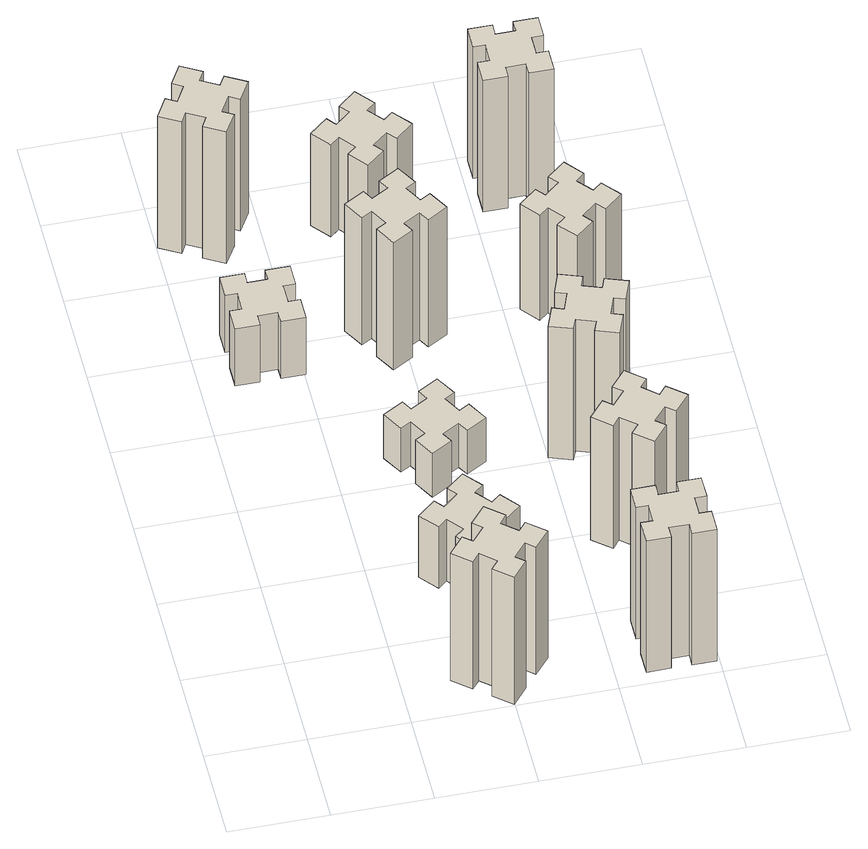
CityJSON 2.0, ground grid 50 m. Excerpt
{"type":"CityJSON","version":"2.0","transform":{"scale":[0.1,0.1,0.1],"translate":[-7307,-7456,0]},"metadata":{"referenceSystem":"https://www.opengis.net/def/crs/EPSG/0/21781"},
"CityObjects":{
"building1":{"type":"Building","attributes":{"class":"1000","function":"1000","usage":"1000","yearOfConstruction":2016,"roofType":"1000","measuredHeight":87,"storeysAboveGround":30,"storeysBelowGround":0},"geometry":[{"type":"Solid","lod":"1","boundaries":[[[[0,1,2,3,4,5,6,7,8,9,10,11,12,13,14,15,16,17,18,19]],[[17,16,20,21]],[[16,15,22,20]],[[15,14,23,22]],[[14,13,24,23]],[[13,12,25,24]],[[12,11,26,25]],[[11,10,27,26]],[[10,9,28,27]],[[9,8,29,28]],[[8,7,30,29]],[[7,6,31,30]],[[6,5,32,31]],[[5,4,33,32]],[[4,3,34,33]],[[3,2,35,34]],[[2,1,36,35]],[[1,0,37,36]],[[0,19,38,37]],[[19,18,39,38]],[[18,17,21,39]],[[24,25,26,27,28,29,30,31,32,33,34,35,36,37,38,39,21,20,22,23]]]]}]},
"building2":{"type":"Building","attributes":{"class":"1000","function":"1000","usage":"1000","yearOfConstruction":2016,"roofType":"1000","measuredHeight":39,"storeysAboveGround":30,"storeysBelowGround":0},"geometry":[{"type":"Solid","lod":"1","boundaries":[[[[40,41,42,43,44,45,46,47,48,49,50,51,52,53,54,55,56,57,58,59]],[[57,56,60,61]],[[56,55,62,60]],[[55,54,63,62]],[[54,53,64,63]],[[53,52,65,64]],[[52,51,66,65]],[[51,50,67,66]],[[50,49,68,67]],[[49,48,69,68]],[[48,47,70,69]],[[47,46,71,70]],[[46,45,72,71]],[[45,44,73,72]],[[44,43,74,73]],[[43,42,75,74]],[[42,41,76,75]],[[41,40,77,76]],[[40,59,78,77]],[[59,58,79,78]],[[58,57,61,79]],[[64,65,66,67,68,69,70,71,72,73,74,75,76,77,78,79,61,60,62,63]]]]}]},
"building3":{"type":"Building","attributes":{"class":"1000","function":"1000","usage":"1000","yearOfConstruction":2016,"roofType":"1000","measuredHeight":90,"storeysAboveGround":30,"storeysBelowGround":0},"geometry":[{"type":"Solid","lod":"1","boundaries":[[[[80,81,82,83,84,85,86,87,88,89,90,91,92,93,94,95,96,97,98,99]],[[97,96,100,101]],[[96,95,102,100]],[[95,94,103,102]],[[94,93,104,103]],[[93,92,105,104]],[[92,91,106,105]],[[91,90,107,106]],[[90,89,108,107]],[[89,88,109,108]],[[88,87,110,109]],[[87,86,111,110]],[[86,85,112,111]],[[85,84,113,112]],[[84,83,114,113]],[[83,82,115,114]],[[82,81,116,115]],[[81,80,117,116]],[[80,99,118,117]],[[99,98,119,118]],[[98,97,101,119]],[[104,105,106,107,108,109,110,111,112,113,114,115,116,117,118,119,101,100,102,103]]]]}]},
"building4":{"type":"Building","attributes":{"class":"1000","function":"1000","usage":"1000","yearOfConstruction":2016,"roofType":"1000","measuredHeight":42,"storeysAboveGround":30,"storeysBelowGround":0},"geometry":[{"type":"Solid","lod":"1","boundaries":[[[[120,121,122,123,124,125,126,127,128,129,130,131,132,133,134,135,136,137,138,139]],[[137,136,140,141]],[[136,135,142,140]],[[135,134,143,142]],[[134,133,144,143]],[[133,132,145,144]],[[132,131,146,145]],[[131,130,147,146]],[[130,129,148,147]],[[129,128,149,148]],[[128,127,150,149]],[[127,126,151,150]],[[126,125,152,151]],[[125,124,153,152]],[[124,123,154,153]],[[123,122,155,154]],[[122,121,156,155]],[[121,120,157,156]],[[120,139,158,157]],[[139,138,159,158]],[[138,137,141,159]],[[144,145,146,147,148,149,150,151,152,153,154,155,156,157,158,159,141,140,142,143]]]]}]},
"building5":{"type":"Building","attributes":{"class":"1000","function":"1000","usage":"1000","yearOfConstruction":2016,"roofType":"1000","measuredHeight":30,"storeysAboveGround":30,"storeysBelowGround":0},"geometry":[{"type":"Solid","lod":"1","boundaries":[[[[160,161,162,163,164,165,166,167,168,169,170,171,172,173,174,175,176,177,178,179]],[[177,176,180,181]],[[176,175,182,180]],[[175,174,183,182]],[[174,173,184,183]],[[173,172,185,184]],[[172,171,186,185]],[[171,170,187,186]],[[170,169,188,187]],[[169,168,189,188]],[[168,167,190,189]],[[167,166,191,190]],[[166,165,192,191]],[[165,164,193,192]],[[164,163,194,193]],[[163,162,195,194]],[[162,161,196,195]],[[161,160,197,196]],[[160,179,198,197]],[[179,178,199,198]],[[178,177,181,199]],[[184,185,186,187,188,189,190,191,192,193,194,195,196,197,198,199,181,180,182,183]]]]}]},
"building6":{"type":"Building","attributes":{"class":"1000","function":"1000","usage":"1000","yearOfConstruction":2016,"roofType":"1000","measuredHeight":87,"storeysAboveGround":30,"storeysBelowGround":0},"geometry":[{"type":"Solid","lod":"1","boundaries":[[[[200,201,202,203,204,205,206,207,208,209,210,211,212,213,214,215,216,217,218,219]],[[217,216,220,221]],[[216,215,222,220]],[[215,214,223,222]],[[214,213,224,223]],[[213,212,225,224]],[[212,211,226,225]],[[211,210,227,226]],[[210,209,228,227]],[[209,208,229,228]],[[208,207,230,229]],[[207,206,231,230]],[[206,205,232,231]],[[205,204,233,232]],[[204,203,234,233]],[[203,202,235,234]],[[202,201,236,235]],[[201,200,237,236]],[[200,219,238,237]],[[219,218,239,238]],[[218,217,221,239]],[[224,225,226,227,228,229,230,231,232,233,234,235,236,237,238,239,221,220,222,223]]]]}]},
"building7":{"type":"Building","attributes":{"class":"1000","function":"1000","usage":"1000","yearOfConstruction":2016,"roofType":"1000","measuredHeight":90,"storeysAboveGround":30,"storeysBelowGround":0},"geometry":[{"type":"Solid","lod":"1","boundaries":[[[[240,241,242,243,244,245,246,247,248,249,250,251,252,253,254,255,256,257,258,259]],[[257,256,260,261]],[[256,255,262,260]],[[255,254,263,262]],[[254,253,264,263]],[[253,252,265,264]],[[252,251,266,265]],[[251,250,267,266]],[[250,249,268,267]],[[249,248,269,268]],[[248,247,270,269]],[[247,246,271,270]],[[246,245,272,271]],[[245,244,273,272]],[[244,243,274,273]],[[243,242,275,274]],[[242,241,276,275]],[[241,240,277,276]],[[240,259,278,277]],[[259,258,279,278]],[[258,257,261,279]],[[264,265,266,267,268,269,270,271,272,273,274,275,276,277,278,279,261,260,262,263]]]]}]},
"building8":{"type":"Building","attributes":{"class":"1000","function":"1000","usage":"1000","yearOfConstruction":2016,"roofType":"1000","measuredHeight":63,"storeysAboveGround":30,"storeysBelowGround":0},"geometry":[{"type":"Solid","lod":"1","boundaries":[[[[280,281,282,283,284,285,286,287,288,289,290,291,292,293,294,295,296,297,298,299]],[[297,296,300,301]],[[296,295,302,300]],[[295,294,303,302]],[[294,293,304,303]],[[293,292,305,304]],[[292,291,306,305]],[[291,290,307,306]],[[290,289,308,307]],[[289,288,309,308]],[[288,287,310,309]],[[287,286,311,310]],[[286,285,312,311]],[[285,284,313,312]],[[284,283,314,313]],[[283,282,315,314]],[[282,281,316,315]],[[281,280,317,316]],[[280,299,318,317]],[[299,298,319,318]],[[298,297,301,319]],[[304,305,306,307,308,309,310,311,312,313,314,315,316,317,318,319,301,300,302,303]]]]}]},
"building9":{"type":"Building","attributes":{"class":"1000","function":"1000","usage":"1000","yearOfConstruction":2016,"roofType":"1000","measuredHeight":84,"storeysAboveGround":30,"storeysBelowGround":0},"geometry":[{"type":"Solid","lod":"1","boundaries":[[[[320,321,322,323,324,325,326,327,328,329,330,331,332,333,334,335,336,337,338,339]],[[337,336,340,341]],[[336,335,342,340]],[[335,334,343,342]],[[334,333,344,343]],[[333,332,345,344]],[[332,331,346,345]],[[331,330,347,346]],[[330,329,348,347]],[[329,328,349,348]],[[328,327,350,349]],[[327,326,351,350]],[[326,325,352,351]],[[325,324,353,352]],[[324,323,354,353]],[[323,322,355,354]],[[322,321,356,355]],[[321,320,357,356]],[[320,339,358,357]],[[339,338,359,358]],[[338,337,341,359]],[[344,345,346,347,348,349,350,351,352,353,354,355,356,357,358,359,341,340,342,343]]]]}]},
"building10":{"type":"Building","attributes":{"class":"1000","function":"1000","usage":"1000","yearOfConstruction":2016,"roofType":"1000","measuredHeight":90,"storeysAboveGround":30,"storeysBelowGround":0},"geometry":[{"type":"Solid","lod":"1","boundaries":[[[[360,361,362,363,364,365,366,367,368,369,370,371,372,373,374,375,376,377,378,379]],[[377,376,380,381]],[[376,375,382,380]],[[375,374,383,382]],[[374,373,384,383]],[[373,372,385,384]],[[372,371,386,385]],[[371,370,387,386]],[[370,369,388,387]],[[369,368,389,388]],[[368,367,390,389]],[[367,366,391,390]],[[366,365,392,391]],[[365,364,393,392]],[[364,363,394,393]],[[363,362,395,394]],[[362,361,396,395]],[[361,360,397,396]],[[360,379,398,397]],[[379,378,399,398]],[[378,377,381,399]],[[384,385,386,387,388,389,390,391,392,393,394,395,396,397,398,399,381,380,382,383]]]]}]},
"building11":{"type":"Building","attributes":{"class":"1000","function":"1000","usage":"1000","yearOfConstruction":2016,"roofType":"1000","measuredHeight":72,"storeysAboveGround":30,"storeysBelowGround":0},"geometry":[{"type":"Solid","lod":"1","boundaries":[[[[400,401,402,403,404,405,406,407,408,409,410,411,412,413,414,415,416,417,418,419]],[[417,416,420,421]],[[416,415,422,420]],[[415,414,423,422]],[[414,413,424,423]],[[413,412,425,424]],[[412,411,426,425]],[[411,410,427,426]],[[410,409,428,427]],[[409,408,429,428]],[[408,407,430,429]],[[407,406,431,430]],[[406,405,432,431]],[[405,404,433,432]],[[404,403,434,433]],[[403,402,435,434]],[[402,401,436,435]],[[401,400,437,436]],[[400,419,438,437]],[[419,418,439,438]],[[418,417,421,439]],[[424,425,426,427,428,429,430,431,432,433,434,435,436,437,438,439,421,420,422,423]]]]}]},
"building12":{"type":"Building","attributes":{"class":"1000","function":"1000","usage":"1000","yearOfConstruction":2016,"roofType":"1000","measuredHeight":90,"storeysAboveGround":30,"storeysBelowGround":0},"geometry":[{"type":"Solid","lod":"1","boundaries":[[[[440,441,442,443,444,445,446,447,448,449,450,451,452,453,454,455,456,457,458,459]],[[457,456,460,461]],[[456,455,462,460]],[[455,454,463,462]],[[454,453,464,463]],[[453,452,465,464]],[[452,451,466,465]],[[451,450,467,466]],[[450,449,468,467]],[[449,448,469,468]],[[448,447,470,469]],[[447,446,471,470]],[[446,445,472,471]],[[445,444,473,472]],[[444,443,474,473]],[[443,442,475,474]],[[442,441,476,475]],[[441,440,477,476]],[[440,459,478,477]],[[459,458,479,478]],[[458,457,461,479]],[[464,465,466,467,468,469,470,471,472,473,474,475,476,477,478,479,461,460,462,463]]]]}]}
},
"vertices":[
[866,193,0],[943,129,0],[904,83,0],[996,6,0],[1073,98,0],[1027,136,0],[1092,213,0],[1138,174,0],[1215,266,0],[1123,343,0],[1084,297,0],[1008,362,0],[1046,408,0],[954,485,0],[877,393,0],[923,354,0],[859,278,0],[813,316,0],[736,224,0],[828,147,0],[859,278,870],[813,316,870],[923,354,870],[877,393,870],[954,485,870],[1046,408,870],[1008,362,870],[1084,297,870],[1123,343,870],[1215,266,870],[1138,174,870],[1092,213,870],[1027,136,870],[1073,98,870],[996,6,870],[904,83,870],[943,129,870],[866,193,870],[828,147,870],[736,224,870],
[445,2415,0],[445,2515,0],[505,2515,0],[505,2635,0],[385,2635,0],[385,2575,0],[285,2575,0],[285,2635,0],[165,2635,0],[165,2515,0],[225,2515,0],[225,2415,0],[165,2415,0],[165,2295,0],[285,2295,0],[285,2355,0],[385,2355,0],[385,2295,0],[505,2295,0],[505,2415,0],[385,2355,390],[385,2295,390],[285,2355,390],[285,2295,390],[165,2295,390],[165,2415,390],[225,2415,390],[225,2515,390],[165,2515,390],[165,2635,390],[285,2635,390],[285,2575,390],[385,2575,390],[385,2635,390],[505,2635,390],[505,2515,390],[445,2515,390],[445,2415,390],[505,2415,390],[505,2295,390],
[334,3376,0],[247,3426,0],[277,3478,0],[173,3538,0],[113,3434,0],[165,3404,0],[115,3317,0],[63,3347,0],[3,3243,0],[107,3183,0],[137,3235,0],[224,3185,0],[194,3133,0],[298,3073,0],[358,3177,0],[306,3207,0],[356,3294,0],[408,3264,0],[468,3368,0],[364,3428,0],[356,3294,900],[408,3264,900],[306,3207,900],[358,3177,900],[298,3073,900],[194,3133,900],[224,3185,900],[137,3235,900],[107,3183,900],[3,3243,900],[63,3347,900],[115,3317,900],[165,3404,900],[113,3434,900],[173,3538,900],[277,3478,900],[247,3426,900],[334,3376,900],[364,3428,900],[468,3368,900],
[943,1002,0],[866,937,0],[828,983,0],[736,906,0],[813,814,0],[859,853,0],[923,776,0],[877,738,0],[954,646,0],[1046,723,0],[1008,769,0],[1084,833,0],[1123,787,0],[1215,864,0],[1138,956,0],[1092,918,0],[1027,994,0],[1073,1033,0],[996,1125,0],[904,1048,0],[1027,994,420],[1073,1033,420],[1092,918,420],[1138,956,420],[1215,864,420],[1123,787,420],[1084,833,420],[1008,769,420],[1046,723,420],[954,646,420],[877,738,420],[923,776,420],[859,853,420],[813,814,420],[736,906,420],[828,983,420],[866,937,420],[943,1002,420],[904,1048,420],[996,1125,420],
[855,1614,0],[905,1527,0],[853,1497,0],[913,1393,0],[1017,1453,0],[987,1505,0],[1074,1555,0],[1104,1503,0],[1208,1563,0],[1148,1667,0],[1096,1637,0],[1046,1724,0],[1098,1754,0],[1038,1858,0],[934,1798,0],[964,1746,0],[877,1696,0],[847,1748,0],[743,1688,0],[803,1584,0],[877,1696,300],[847,1748,300],[964,1746,300],[934,1798,300],[1038,1858,300],[1098,1754,300],[1046,1724,300],[1096,1637,300],[1148,1667,300],[1208,1563,300],[1104,1503,300],[1074,1555,300],[987,1505,300],[1017,1453,300],[913,1393,300],[853,1497,300],[905,1527,300],[855,1614,300],[803,1584,300],[743,1688,300],
[855,2454,0],[905,2367,0],[853,2337,0],[913,2233,0],[1017,2293,0],[987,2345,0],[1074,2395,0],[1104,2343,0],[1208,2403,0],[1148,2507,0],[1096,2477,0],[1046,2564,0],[1098,2594,0],[1038,2698,0],[934,2638,0],[964,2586,0],[877,2536,0],[847,2588,0],[743,2528,0],[803,2424,0],[877,2536,870],[847,2588,870],[964,2586,870],[934,2638,870],[1038,2698,870],[1098,2594,870],[1046,2564,870],[1096,2477,870],[1148,2507,870],[1208,2403,870],[1104,2343,870],[1074,2395,870],[987,2345,870],[1017,2293,870],[913,2233,870],[853,2337,870],[905,2367,870],[855,2454,870],[803,2424,870],[743,2528,870],
[1865,355,0],[1765,355,0],[1765,415,0],[1645,415,0],[1645,295,0],[1705,295,0],[1705,195,0],[1645,195,0],[1645,75,0],[1765,75,0],[1765,135,0],[1865,135,0],[1865,75,0],[1985,75,0],[1985,195,0],[1925,195,0],[1925,295,0],[1985,295,0],[1985,415,0],[1865,415,0],[1925,295,900],[1985,295,900],[1925,195,900],[1985,195,900],[1985,75,900],[1865,75,900],[1865,135,900],[1765,135,900],[1765,75,900],[1645,75,900],[1645,195,900],[1705,195,900],[1705,295,900],[1645,295,900],[1645,415,900],[1765,415,900],[1765,355,900],[1865,355,900],[1865,415,900],[1985,415,900],
[1092,3238,0],[1027,3314,0],[1073,3353,0],[996,3445,0],[904,3368,0],[943,3322,0],[866,3257,0],[828,3303,0],[736,3226,0],[813,3134,0],[859,3173,0],[923,3096,0],[877,3058,0],[954,2966,0],[1046,3043,0],[1008,3089,0],[1084,3153,0],[1123,3107,0],[1215,3184,0],[1138,3276,0],[1084,3153,630],[1123,3107,630],[1008,3089,630],[1046,3043,630],[954,2966,630],[877,3058,630],[923,3096,630],[859,3173,630],[813,3134,630],[736,3226,630],[828,3303,630],[866,3257,630],[943,3322,630],[904,3368,630],[996,3445,630],[1073,3353,630],[1027,3314,630],[1092,3238,630],[1138,3276,630],[1215,3184,630],
[1867,876,0],[1932,953,0],[1978,914,0],[2055,1006,0],[1963,1083,0],[1924,1037,0],[1848,1102,0],[1886,1148,0],[1794,1225,0],[1717,1133,0],[1763,1094,0],[1699,1018,0],[1653,1056,0],[1576,964,0],[1668,887,0],[1706,933,0],[1783,869,0],[1744,823,0],[1836,746,0],[1913,838,0],[1783,869,840],[1744,823,840],[1706,933,840],[1668,887,840],[1576,964,840],[1653,1056,840],[1699,1018,840],[1763,1094,840],[1717,1133,840],[1794,1225,840],[1886,1148,840],[1848,1102,840],[1924,1037,840],[1963,1083,840],[2055,1006,840],[1978,914,840],[1932,953,840],[1867,876,840],[1913,838,840],[1836,746,840],
[1800,1712,0],[1706,1746,0],[1727,1802,0],[1614,1843,0],[1573,1730,0],[1629,1710,0],[1595,1616,0],[1539,1637,0],[1497,1524,0],[1610,1483,0],[1631,1539,0],[1725,1505,0],[1704,1449,0],[1817,1407,0],[1858,1520,0],[1802,1541,0],[1836,1635,0],[1892,1614,0],[1933,1727,0],[1820,1768,0],[1836,1635,900],[1892,1614,900],[1802,1541,900],[1858,1520,900],[1817,1407,900],[1704,1449,900],[1725,1505,900],[1631,1539,900],[1610,1483,900],[1497,1524,900],[1539,1637,900],[1595,1616,900],[1629,1710,900],[1573,1730,900],[1614,1843,900],[1727,1802,900],[1706,1746,900],[1800,1712,900],[1820,1768,900],[1933,1727,900],
[1699,2433,0],[1763,2356,0],[1717,2318,0],[1794,2226,0],[1886,2303,0],[1848,2349,0],[1924,2413,0],[1963,2367,0],[2055,2444,0],[1978,2536,0],[1932,2498,0],[1867,2574,0],[1913,2613,0],[1836,2705,0],[1744,2628,0],[1783,2582,0],[1706,2517,0],[1668,2563,0],[1576,2486,0],[1653,2394,0],[1706,2517,720],[1668,2563,720],[1783,2582,720],[1744,2628,720],[1836,2705,720],[1913,2613,720],[1867,2574,720],[1932,2498,720],[1978,2536,720],[2055,2444,720],[1963,2367,720],[1924,2413,720],[1848,2349,720],[1886,2303,720],[1794,2226,720],[1717,2318,720],[1763,2356,720],[1699,2433,720],[1653,2394,720],[1576,2486,720],
[1665,3195,0],[1765,3195,0],[1765,3135,0],[1885,3135,0],[1885,3255,0],[1825,3255,0],[1825,3355,0],[1885,3355,0],[1885,3475,0],[1765,3475,0],[1765,3415,0],[1665,3415,0],[1665,3475,0],[1545,3475,0],[1545,3355,0],[1605,3355,0],[1605,3255,0],[1545,3255,0],[1545,3135,0],[1665,3135,0],[1605,3255,900],[1545,3255,900],[1605,3355,900],[1545,3355,900],[1545,3475,900],[1665,3475,900],[1665,3415,900],[1765,3415,900],[1765,3475,900],[1885,3475,900],[1885,3355,900],[1825,3355,900],[1825,3255,900],[1885,3255,900],[1885,3135,900],[1765,3135,900],[1765,3195,900],[1665,3195,900],[1665,3135,900],[1545,3135,900]
]}
